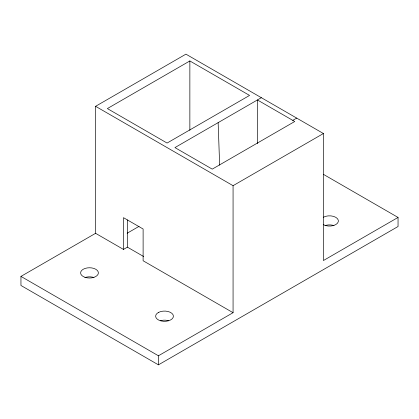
<?xml version="1.0" encoding="UTF-8"?>
<svg xmlns="http://www.w3.org/2000/svg" width="419" height="419" viewBox="0 0 419 419"><rect width="100%" height="100%" fill="white"/><g stroke="black" fill="none" stroke-linecap="round" stroke-linejoin="round"><path stroke-width="0.63" d="M95.584 233.315L95.584 106.311L185.931 54.151L323.416 133.525L323.416 260.529L398.05 217.44L398.05 226.511L158.434 364.849L20.95 285.475L20.95 276.404L95.584 233.315L123.474 249.415L127.402 247.147L143.675 256.543M189.859 60.954L107.369 108.579L167.076 143.052L249.567 95.422L189.859 60.954L189.859 130.299M261.351 97.69L174.933 147.588L212.25 169.129L294.74 121.505L257.423 99.963L257.423 143.623M292.776 120.373L296.704 118.106M127.146 233.236L139.008 226.386M95.584 106.311L233.069 185.685L323.416 133.525M20.95 276.404L158.434 355.778L233.069 312.689L233.069 185.685M323.368 174.32L398.05 217.44M233.069 312.689L143.115 260.754L143.115 229.004L123.474 217.665L123.474 249.415M218.142 122.641L219.645 165.128M158.434 355.778L158.434 364.849M127.402 219.933L127.402 247.147M85.052 277.514A8.888 5.133 0 0 1 93.94 277.514M160.309 320.76A8.888 5.133 0 0 1 168.689 320.745M325.06 225.579A8.888 5.133 0 0 1 333.948 225.579M323.217 217.325A8.888 5.133 0 0 1 335.787 217.325A8.888 5.133 0 0 1 335.787 224.584A8.888 5.133 0 0 1 323.217 224.584M158.429 312.469L156.963 313.506A8.888 5.133 0 0 0 158.906 320.184A8.888 5.133 0 0 0 170.617 319.938L172.083 318.901A8.888 5.133 0 0 0 170.14 312.228A8.888 5.133 0 0 0 158.429 312.469M85.052 277.331A8.888 5.133 0 0 0 98.386 272.889A8.888 5.133 0 0 0 85.052 268.443A8.888 5.133 0 0 0 85.052 277.331"/></g></svg>
